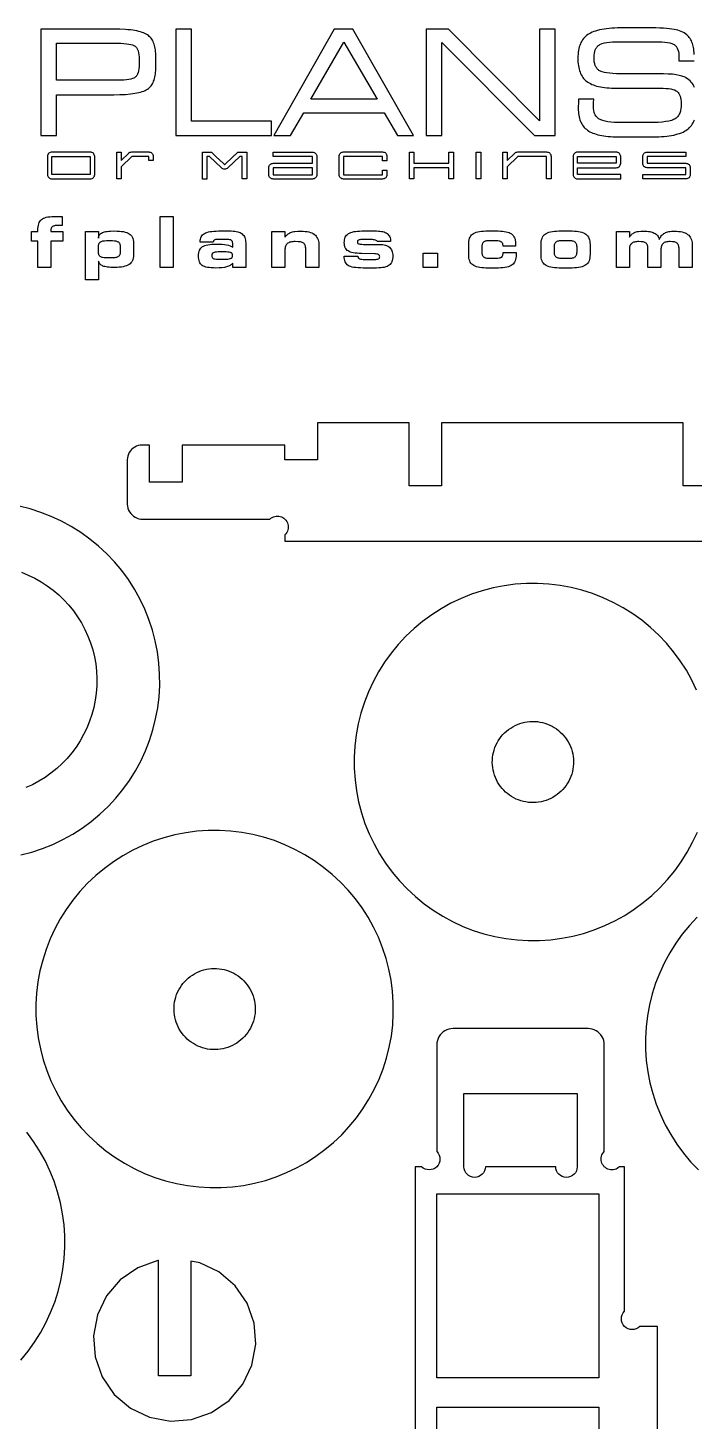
# Model space of a CAD drawing. Extents: x 13 to 752, y 12 to 749.
# Drawn here: x 382 to 505, y 485.7 to 743 of the extents above; entities that cross this region are included whole.
import ezdxf

# ---------------------------------------------------------------- set-up
doc = ezdxf.new("R2010")
doc.units = 0
doc.header["$MEASUREMENT"] = 0
doc.layers.add('EXT', color=1, linetype='CONTINUOUS')
doc.layers.add('IMPORT_-_LOGO_PADRAO', color=62, linetype='CONTINUOUS')

msp = doc.modelspace()

# ---------------------------------------------------------------- linework, layer by layer
at = {"layer": 'EXT'}
for points in [[(508.95, 658.43), (502.95, 658.43), (502.95, 670.04), (458.32, 670.04), (458.32, 658.43), (452.35, 658.43), (452.35, 670.04), (435.45, 670.04), (435.45, 663.21), (429.45, 663.21), (429.45, 665.94), (410.45, 665.94), (410.45, 659.11), (404.45, 659.11), (404.45, 665.94), (403.09, 665.94), (402.73, 665.92), (402.38, 665.85), (402.04, 665.73), (401.72, 665.58), (401.42, 665.38), (401.15, 665.14), (400.92, 664.87), (400.72, 664.57), (400.56, 664.25), (400.45, 663.92), (400.38, 663.57), (400.35, 663.21), (400.35, 655.01), (400.38, 654.64), (400.46, 654.29), (400.59, 653.94), (400.76, 653.62), (400.97, 653.32), (401.22, 653.05), (401.5, 652.81), (401.81, 652.62), (402.14, 652.46), (402.49, 652.35), (402.85, 652.29), (403.21, 652.27), (426.68, 652.27), (426.87, 652.44), (427.09, 652.59), (427.32, 652.7), (427.56, 652.78), (427.81, 652.83), (428.07, 652.85), (428.32, 652.83), (428.57, 652.78), (428.82, 652.7), (429.05, 652.59), (429.26, 652.44), (429.45, 652.27), (429.63, 652.07), (429.78, 651.85), (429.9, 651.61), (429.98, 651.36), (430.04, 651.09), (430.05, 650.83), (430.04, 650.56), (429.98, 650.29), (429.9, 650.04), (429.78, 649.8), (429.63, 649.58), (429.45, 649.38), (429.45, 648.18), (531.97, 648.18)], [(380.7, 590.24), (382.71, 590.77), (384.67, 591.42), (386.6, 592.19), (388.47, 593.09), (390.28, 594.09), (392.03, 595.21), (393.7, 596.44), (395.29, 597.77), (396.79, 599.2), (398.2, 600.71), (399.52, 602.32), (400.73, 604), (401.83, 605.76), (402.82, 607.58), (403.69, 609.46), (404.45, 611.39), (405.08, 613.37), (405.58, 615.38), (405.96, 617.41), (406.21, 619.47), (406.33, 621.54), (406.32, 623.62), (406.18, 625.68), (405.91, 627.74), (405.51, 629.77), (404.98, 631.78), (404.33, 633.75), (403.56, 635.67), (402.67, 637.54), (401.66, 639.35), (400.54, 641.1), (399.31, 642.77), (397.99, 644.36), (396.56, 645.86), (395.04, 647.28), (393.44, 648.59), (391.75, 649.8), (390, 650.9), (388.18, 651.89), (386.3, 652.76), (384.36, 653.52), (382.39, 654.15), (380.38, 654.65)], [(380.82, 642.46), (382.07, 641.95), (383.28, 641.37), (384.45, 640.71), (385.57, 639.97), (386.65, 639.17), (387.68, 638.3), (388.65, 637.37), (389.56, 636.38), (390.4, 635.33), (391.18, 634.24), (391.89, 633.09), (392.52, 631.91), (393.08, 630.68), (393.56, 629.43), (393.96, 628.15), (394.28, 626.84), (394.52, 625.52), (394.67, 624.18), (394.74, 622.84), (394.72, 621.49), (394.62, 620.15), (394.44, 618.82), (394.17, 617.5), (393.82, 616.21), (393.39, 614.93), (392.88, 613.69), (392.29, 612.48), (391.63, 611.31), (390.9, 610.18), (390.1, 609.1), (389.23, 608.08), (388.3, 607.11), (387.31, 606.2), (386.26, 605.35), (385.16, 604.58), (384.02, 603.87), (382.83, 603.23), (381.61, 602.68)], [(505.44, 620.67), (504.54, 622.54), (503.54, 624.35), (502.42, 626.1), (501.19, 627.77), (499.86, 629.36), (498.43, 630.86), (496.92, 632.28), (495.31, 633.59), (493.63, 634.8), (491.87, 635.9), (490.05, 636.89), (488.17, 637.76), (486.24, 638.52), (484.26, 639.15), (482.25, 639.65), (480.22, 640.03), (478.16, 640.28), (476.09, 640.4), (474.01, 640.39), (471.95, 640.25), (469.89, 639.98), (467.86, 639.58), (465.85, 639.06), (463.88, 638.41), (461.96, 637.63), (460.09, 636.74), (458.28, 635.73), (456.53, 634.61), (454.86, 633.39), (453.27, 632.06), (451.77, 630.63), (450.35, 629.11), (449.04, 627.51), (447.83, 625.83), (446.73, 624.07), (445.74, 622.25), (444.87, 620.37), (444.11, 618.44), (443.48, 616.46), (442.98, 614.45), (442.6, 612.41), (442.35, 610.35), (442.23, 608.29), (442.24, 606.21), (442.38, 604.14), (442.65, 602.09), (443.05, 600.05), (443.57, 598.05), (444.22, 596.08), (445, 594.16), (445.89, 592.29), (446.9, 590.47), (448.02, 588.73), (449.24, 587.06), (450.57, 585.47), (452, 583.96), (453.52, 582.55), (455.12, 581.24), (456.8, 580.03), (458.56, 578.93), (460.38, 577.94), (462.26, 577.06), (464.19, 576.31), (466.17, 575.68), (468.18, 575.17), (470.22, 574.79), (472.28, 574.55), (474.34, 574.43), (476.42, 574.44), (478.49, 574.58), (480.54, 574.85), (482.58, 575.24), (484.58, 575.77), (486.55, 576.42), (488.47, 577.19), (490.34, 578.09), (492.16, 579.09), (493.9, 580.21), (495.57, 581.44), (497.16, 582.77), (498.67, 584.2), (500.08, 585.71), (501.39, 587.32), (502.6, 589), (503.7, 590.76), (504.69, 592.58), (505.57, 594.46)], [(505.52, 578.76), (504.1, 577.24), (502.79, 575.63), (501.58, 573.95), (500.48, 572.19), (499.49, 570.37), (498.62, 568.49), (497.86, 566.56), (497.23, 564.59), (496.73, 562.58), (496.35, 560.54), (496.1, 558.48), (495.98, 556.41), (495.99, 554.34), (496.13, 552.27), (496.4, 550.21), (496.8, 548.18), (497.32, 546.17), (497.97, 544.21), (498.75, 542.28), (499.64, 540.41), (500.65, 538.6), (501.77, 536.85), (502.99, 535.18), (504.32, 533.59), (505.75, 532.09)], [(380.7, 496.96), (382.02, 498.57), (383.23, 500.25), (384.33, 502.01), (385.32, 503.83), (386.19, 505.71), (386.95, 507.64), (387.58, 509.62), (388.08, 511.63), (388.46, 513.66), (388.71, 515.72), (388.83, 517.79), (388.82, 519.87), (388.68, 521.93), (388.41, 523.99), (388.01, 526.02), (387.48, 528.03), (386.83, 530), (386.06, 531.92), (385.17, 533.79), (384.16, 535.6), (383.04, 537.35), (381.81, 539.02)]]:
    msp.add_lwpolyline(points, dxfattribs=at)
for points in [[(474.38, 599.96), (473.92, 600.03), (473.45, 600.12), (473, 600.25), (472.56, 600.4), (472.12, 600.58), (471.7, 600.79), (471.29, 601.02), (470.89, 601.28), (470.52, 601.57), (470.16, 601.87), (469.82, 602.2), (469.51, 602.55), (469.21, 602.92), (468.94, 603.31), (468.7, 603.71), (468.48, 604.12), (468.28, 604.55), (468.12, 604.99), (467.98, 605.45), (467.87, 605.9), (467.79, 606.37), (467.74, 606.84), (467.72, 607.31), (467.73, 607.78), (467.76, 608.25), (467.83, 608.71), (467.93, 609.18), (468.05, 609.63), (468.2, 610.07), (468.39, 610.51), (468.59, 610.93), (468.83, 611.34), (469.09, 611.74), (469.37, 612.11), (469.68, 612.47), (470, 612.81), (470.35, 613.12), (470.72, 613.42), (471.11, 613.69), (471.51, 613.93), (471.93, 614.15), (472.36, 614.35), (472.8, 614.51), (473.25, 614.65), (473.71, 614.76), (474.17, 614.84), (474.64, 614.89), (475.11, 614.91), (475.58, 614.9), (476.05, 614.87), (476.52, 614.8), (476.98, 614.7), (477.43, 614.58), (477.88, 614.43), (478.31, 614.24), (478.74, 614.04), (479.14, 613.8), (479.54, 613.54), (479.91, 613.26), (480.27, 612.95), (480.61, 612.63), (480.93, 612.28), (481.22, 611.91), (481.49, 611.52), (481.74, 611.12), (481.96, 610.7), (482.15, 610.27), (482.32, 609.83), (482.45, 609.38), (482.56, 608.92), (482.64, 608.46), (482.69, 607.99), (482.72, 607.52), (482.71, 607.05), (482.67, 606.58), (482.6, 606.11), (482.51, 605.65), (482.38, 605.2), (482.23, 604.75), (482.05, 604.32), (481.84, 603.89), (481.61, 603.49), (481.35, 603.09), (481.06, 602.72), (480.76, 602.36), (480.43, 602.02), (480.08, 601.7), (479.71, 601.41), (479.32, 601.14), (478.92, 600.89), (478.51, 600.67), (478.08, 600.48), (477.64, 600.31), (477.18, 600.18), (476.73, 600.07), (476.26, 599.99), (475.79, 599.94), (475.32, 599.91), (474.85, 599.92)], [(415.59, 528.8), (417.67, 528.81), (419.74, 528.95), (421.79, 529.22), (423.83, 529.62), (425.83, 530.15), (427.8, 530.8), (429.72, 531.57), (431.59, 532.46), (433.41, 533.47), (435.15, 534.59), (436.82, 535.82), (438.41, 537.14), (439.92, 538.57), (441.33, 540.09), (442.64, 541.69), (443.85, 543.38), (444.95, 545.13), (445.94, 546.95), (446.82, 548.83), (447.57, 550.77), (448.2, 552.74), (448.71, 554.75), (449.09, 556.79), (449.33, 558.85), (449.45, 560.92), (449.44, 562.99), (449.3, 565.06), (449.03, 567.11), (448.64, 569.15), (448.11, 571.15), (447.46, 573.12), (446.69, 575.05), (445.79, 576.92), (444.79, 578.73), (443.67, 580.47), (442.44, 582.14), (441.11, 583.74), (439.68, 585.24), (438.17, 586.65), (436.56, 587.96), (434.88, 589.17), (433.12, 590.28), (431.3, 591.27), (429.42, 592.14), (427.49, 592.89), (425.51, 593.52), (423.5, 594.03), (421.47, 594.41), (419.41, 594.66), (417.34, 594.78), (415.26, 594.77), (413.2, 594.63), (411.14, 594.36), (409.11, 593.96), (407.1, 593.43), (405.13, 592.78), (403.21, 592.01), (401.34, 591.12), (399.53, 590.11), (397.78, 588.99), (396.11, 587.76), (394.52, 586.43), (393.02, 585.01), (391.6, 583.49), (390.29, 581.88), (389.08, 580.2), (387.98, 578.44), (386.99, 576.62), (386.12, 574.74), (385.36, 572.81), (384.73, 570.84), (384.23, 568.83), (383.85, 566.79), (383.6, 564.73), (383.48, 562.66), (383.49, 560.59), (383.63, 558.52), (383.9, 556.46), (384.3, 554.43), (384.82, 552.42), (385.47, 550.46), (386.25, 548.53), (387.14, 546.66), (388.15, 544.85), (389.27, 543.1), (390.49, 541.43), (391.82, 539.84), (393.25, 538.34), (394.77, 536.93), (396.37, 535.61), (398.05, 534.4), (399.81, 533.3), (401.63, 532.31), (403.51, 531.44), (405.44, 530.68), (407.42, 530.05), (409.43, 529.55), (411.47, 529.17), (413.53, 528.92)], [(415.63, 554.34), (415.17, 554.4), (414.7, 554.5), (414.25, 554.62), (413.81, 554.78), (413.37, 554.96), (412.95, 555.17), (412.54, 555.4), (412.14, 555.66), (411.77, 555.94), (411.41, 556.25), (411.07, 556.58), (410.76, 556.93), (410.46, 557.29), (410.19, 557.68), (409.95, 558.08), (409.73, 558.5), (409.53, 558.93), (409.37, 559.37), (409.23, 559.82), (409.12, 560.28), (409.04, 560.74), (408.99, 561.21), (408.97, 561.68), (408.98, 562.15), (409.01, 562.62), (409.08, 563.09), (409.18, 563.55), (409.3, 564), (409.45, 564.45), (409.64, 564.89), (409.84, 565.31), (410.08, 565.72), (410.34, 566.11), (410.62, 566.49), (410.93, 566.84), (411.25, 567.18), (411.6, 567.5), (411.97, 567.79), (412.36, 568.06), (412.76, 568.31), (413.18, 568.53), (413.61, 568.72), (414.05, 568.89), (414.5, 569.03), (414.96, 569.14), (415.42, 569.22), (415.89, 569.27), (416.36, 569.29), (416.83, 569.28), (417.3, 569.24), (417.77, 569.18), (418.23, 569.08), (418.68, 568.95), (419.13, 568.8), (419.56, 568.62), (419.99, 568.41), (420.39, 568.18), (420.79, 567.92), (421.16, 567.64), (421.52, 567.33), (421.86, 567), (422.18, 566.65), (422.47, 566.28), (422.74, 565.9), (422.99, 565.5), (423.21, 565.08), (423.4, 564.65), (423.57, 564.21), (423.7, 563.76), (423.81, 563.3), (423.89, 562.83), (423.94, 562.37), (423.97, 561.9), (423.96, 561.42), (423.92, 560.95), (423.85, 560.49), (423.76, 560.03), (423.63, 559.57), (423.48, 559.13), (423.3, 558.69), (423.09, 558.27), (422.86, 557.86), (422.6, 557.47), (422.31, 557.09), (422.01, 556.73), (421.68, 556.4), (421.33, 556.08), (420.96, 555.78), (420.57, 555.51), (420.17, 555.27), (419.76, 555.05), (419.33, 554.86), (418.89, 554.69), (418.43, 554.55), (417.98, 554.44), (417.51, 554.36), (417.04, 554.31), (416.57, 554.29), (416.1, 554.3)], [(457.48, 493.67), (457.48, 527.67), (487.39, 527.67), (487.39, 493.67)], [(419.13, 489.51), (421.67, 492.48), (423.36, 496.02), (424.07, 499.87), (423.77, 503.77), (422.46, 507.46), (420.24, 510.69), (417.27, 513.23), (413.73, 514.92), (412.08, 515.23), (412.08, 494.03), (406.08, 494.03), (406.08, 515.33), (405.98, 515.33), (402.29, 514.02), (399.06, 511.8), (396.52, 508.83), (394.83, 505.29), (394.12, 501.44), (394.42, 497.54), (395.73, 493.85), (397.95, 490.62), (400.92, 488.08), (404.46, 486.39), (408.31, 485.67), (412.21, 485.98), (415.9, 487.29)], [(487.39, 488.27), (487.39, 453.67), (457.48, 453.67), (457.48, 488.27)]]:
    msp.add_lwpolyline(points, close=True, dxfattribs=at)
msp.add_lwpolyline([(498.19, 478.19), (498.19, 503.16), (494.94, 503.16, -1), (492.14, 505.96), (492.14, 532.67), (491.2, 532.67, -1), (488.39, 535.48), (488.39, 555.17), (488.37, 555.57), (488.29, 555.95), (488.17, 556.32), (487.99, 556.67), (487.77, 557), (487.52, 557.3), (487.22, 557.56), (486.89, 557.77), (486.54, 557.95), (486.17, 558.07), (485.79, 558.15), (485.39, 558.17), (460.48, 558.17), (460.09, 558.15), (459.7, 558.07), (459.33, 557.95), (458.98, 557.77), (458.65, 557.56), (458.36, 557.3), (458.1, 557), (457.88, 556.67), (457.71, 556.32), (457.58, 555.95), (457.5, 555.57), (457.48, 555.17), (457.48, 535.48, -1), (454.67, 532.67), (453.48, 532.67), (453.48, 448.67)], format="xyb", dxfattribs=at)
msp.add_lwpolyline([(483.39, 546.17), (483.39, 532.67, -1), (479.43, 532.67), (466.44, 532.67, -1), (462.48, 532.67), (462.48, 546.17)], format="xyb", close=True, dxfattribs=at)
at = {"layer": 'IMPORT_-_LOGO_PADRAO'}
for points in [[(387.3, 723.13), (387.3, 730.67), (397.88, 730.67), (398.99, 730.69), (400, 730.73), (400.92, 730.81), (401.34, 730.86), (401.74, 730.92), (402.12, 730.99), (402.46, 731.07), (402.79, 731.15), (403.09, 731.24), (403.37, 731.34), (403.62, 731.45), (403.85, 731.57), (404.05, 731.69), (404.24, 731.83), (404.42, 731.97), (404.58, 732.13), (404.73, 732.31), (404.87, 732.5), (405, 732.7), (405.11, 732.91), (405.21, 733.14), (405.3, 733.38), (405.38, 733.64), (405.45, 733.91), (405.5, 734.19), (405.55, 734.48), (405.58, 734.79), (405.59, 735.11), (405.6, 735.45), (405.6, 737.97), (405.59, 738.3), (405.58, 738.62), (405.55, 738.93), (405.5, 739.22), (405.45, 739.5), (405.38, 739.77), (405.3, 740.02), (405.21, 740.27), (405.11, 740.49), (404.99, 740.71), (404.87, 740.91), (404.73, 741.1), (404.58, 741.28), (404.41, 741.44), (404.24, 741.59), (404.05, 741.72), (403.84, 741.85), (403.61, 741.97), (403.36, 742.08), (403.08, 742.18), (402.78, 742.27), (402.46, 742.36), (402.11, 742.44), (401.74, 742.51), (401.34, 742.57), (400.92, 742.62), (400.47, 742.66), (400, 742.7), (398.99, 742.75), (397.88, 742.77), (384.4, 742.77), (384.4, 723.13)], [(409.29, 723.13), (426.97, 723.13), (426.97, 725.75), (412.2, 725.75), (412.2, 742.77), (409.29, 742.77)], [(427.38, 723.13), (430.5, 723.13), (432.93, 727.34), (447.76, 727.34), (450.25, 723.13), (453.18, 723.13), (442, 742.77), (438.53, 742.77)], [(458.43, 723.13), (458.43, 740.33), (475.48, 723.13), (479.3, 723.13), (479.3, 742.77), (476.42, 742.77), (476.42, 725.85), (459.61, 742.77), (455.51, 742.77), (455.51, 723.13)], [(387.3, 733.32), (387.3, 740.16), (398.56, 740.16), (399.15, 740.16), (399.69, 740.13), (400.18, 740.09), (400.6, 740.03), (400.98, 739.95), (401.3, 739.86), (401.57, 739.74), (401.68, 739.68), (401.78, 739.61), (401.87, 739.54), (401.96, 739.45), (402.04, 739.36), (402.11, 739.26), (402.24, 739.02), (402.34, 738.74), (402.43, 738.42), (402.48, 738.06), (402.52, 737.66), (402.53, 737.22), (402.53, 736.31), (402.52, 735.86), (402.48, 735.45), (402.43, 735.09), (402.34, 734.76), (402.24, 734.48), (402.11, 734.24), (402.04, 734.13), (401.96, 734.04), (401.87, 733.95), (401.78, 733.88), (401.68, 733.81), (401.57, 733.75), (401.3, 733.63), (400.98, 733.54), (400.6, 733.46), (400.17, 733.4), (399.69, 733.36), (399.15, 733.33), (398.56, 733.32)], [(434.2, 729.87), (440.29, 740.36), (446.49, 729.87)], [(394.34, 719.28), (394.31, 719.44), (394.26, 719.59), (394.19, 719.72), (394.09, 719.84), (393.97, 719.93), (393.83, 720.01), (393.68, 720.05), (393.52, 720.07), (386.43, 720.07), (386.27, 720.05), (386.12, 720.01), (385.98, 719.93), (385.86, 719.84), (385.76, 719.72), (385.68, 719.59), (385.63, 719.44), (385.61, 719.28), (385.61, 719.28), (385.61, 715.92), (385.63, 715.76), (385.67, 715.6), (385.75, 715.47), (385.85, 715.35), (385.97, 715.25), (386.11, 715.17), (386.26, 715.12), (386.43, 715.11), (393.52, 715.11), (393.68, 715.12), (393.84, 715.17), (393.98, 715.25), (394.1, 715.35), (394.2, 715.47), (394.27, 715.6), (394.32, 715.76), (394.34, 715.92), (394.34, 719.25)], [(386.43, 715.92), (386.43, 716.74), (386.43, 718.44), (386.43, 719.25), (387.24, 719.25), (392.7, 719.25), (393.52, 719.25), (393.52, 718.44), (393.52, 716.74), (393.52, 715.92), (392.7, 715.92), (387.24, 715.92)], [(401.57, 719.28), (401.17, 719.28), (399.22, 717.34), (399.22, 716.78), (399.22, 716.45), (399.22, 715.11), (398.41, 715.11), (398.41, 720.07), (398.69, 720.07), (398.96, 720.07), (399.22, 720.07), (399.22, 718.49), (400.61, 719.88), (400.72, 719.97), (400.84, 720.04), (401, 720.08), (401.2, 720.1), (401.57, 720.1), (402.05, 720.1), (404.31, 720.1), (404.47, 720.08), (404.63, 720.03), (404.77, 719.96), (404.89, 719.86), (404.99, 719.74), (405.06, 719.6), (405.11, 719.44), (405.13, 719.28), (405.13, 718.49), (404.31, 718.49), (404.31, 718.77), (404.31, 719.28), (403.49, 719.28), (402.05, 719.28), (401.67, 719.28)], [(415.87, 720.04), (416.67, 719.28), (416.68, 719.28), (416.68, 719.27), (418.08, 717.94), (418.21, 717.83), (418.26, 717.8), (418.31, 717.79), (418.36, 717.8), (418.41, 717.82), (418.54, 717.93), (420.76, 720.04), (420.76, 720.07), (421.58, 720.07), (422.39, 720.07), (422.39, 715.11), (421.58, 715.11), (421.58, 719.25), (421.58, 719.28), (421.14, 719.28), (418.89, 717.15), (418.76, 717.05), (418.62, 716.97), (418.47, 716.93), (418.31, 716.91), (418.16, 716.93), (418.01, 716.97), (417.86, 717.05), (417.74, 717.15), (415.51, 719.25), (415.05, 719.25), (415.05, 715.11), (415.05, 715.08), (414.23, 715.08), (414.23, 720.04), (415.05, 720.04)], [(427.3, 720.07), (434.51, 720.07), (434.68, 720.05), (434.83, 720), (434.97, 719.93), (435.09, 719.83), (435.19, 719.71), (435.26, 719.57), (435.31, 719.42), (435.33, 719.25), (435.33, 719.23), (435.33, 715.92), (435.33, 715.89), (435.31, 715.73), (435.26, 715.58), (435.19, 715.44), (435.09, 715.32), (434.97, 715.22), (434.83, 715.14), (434.68, 715.1), (434.51, 715.08), (427.3, 715.08), (427.14, 715.1), (426.98, 715.14), (426.84, 715.22), (426.72, 715.32), (426.62, 715.44), (426.55, 715.58), (426.5, 715.73), (426.48, 715.89), (426.48, 717.18), (426.5, 717.34), (426.55, 717.5), (426.62, 717.64), (426.72, 717.76), (426.84, 717.86), (426.98, 717.93), (427.14, 717.98), (427.3, 718), (427.3, 718), (434.51, 718), (434.51, 718.44), (434.51, 719.25), (433.7, 719.25), (427.3, 719.25)], [(448.28, 715.93), (448.28, 715.89), (448.27, 715.73), (448.22, 715.58), (448.14, 715.44), (448.05, 715.32), (447.92, 715.22), (447.79, 715.14), (447.63, 715.1), (447.47, 715.08), (440.26, 715.08), (440.09, 715.1), (439.94, 715.14), (439.8, 715.22), (439.68, 715.32), (439.58, 715.44), (439.5, 715.58), (439.46, 715.73), (439.44, 715.89), (439.44, 715.92), (439.44, 719.28), (439.46, 719.44), (439.5, 719.6), (439.58, 719.74), (439.68, 719.86), (439.8, 719.96), (439.94, 720.03), (440.09, 720.08), (440.26, 720.1), (447.47, 720.1), (447.63, 720.08), (447.79, 720.03), (447.92, 719.96), (448.05, 719.86), (448.14, 719.74), (448.22, 719.6), (448.27, 719.44), (448.28, 719.28), (448.28, 719.24), (448.28, 718.46), (447.47, 718.46), (447.47, 718.46), (447.47, 719.25), (447.47, 719.25), (447.47, 719.28), (446.65, 719.28), (441.07, 719.28), (440.26, 719.28), (440.26, 718.46), (440.26, 716.71), (440.26, 715.92), (440.26, 715.89), (441.07, 715.89), (446.65, 715.89), (447.47, 715.89), (447.47, 715.92), (447.47, 715.92), (447.47, 716.71), (447.47, 716.71), (448.28, 716.71)], [(459.72, 717.18), (453.26, 717.18), (453.26, 715.11), (452.45, 715.11), (452.45, 720.07), (453.26, 720.07), (453.26, 718), (459.72, 718), (459.72, 720.07), (460.53, 720.07), (460.53, 715.11), (459.72, 715.11)], [(464.76, 720.07), (465.58, 720.07), (465.58, 715.11), (464.76, 715.11)], [(472.97, 719.28), (472.94, 719.28), (472.43, 719.28), (470.49, 717.34), (470.49, 716.7), (470.49, 716.45), (470.49, 715.11), (469.67, 715.11), (469.67, 720.07), (469.96, 720.07), (470.26, 720.07), (470.49, 720.07), (470.49, 718.49), (471.88, 719.88), (471.98, 719.97), (472.11, 720.04), (472.26, 720.08), (472.46, 720.1), (472.97, 720.1), (473.32, 720.1), (477.74, 720.1), (477.91, 720.08), (478.06, 720.03), (478.2, 719.96), (478.32, 719.86), (478.42, 719.74), (478.5, 719.6), (478.54, 719.44), (478.56, 719.28), (478.56, 715.13), (477.74, 715.13), (477.74, 718.46), (477.74, 719.28), (476.93, 719.28), (473.32, 719.28)], [(482.63, 715.92), (482.64, 715.76), (482.69, 715.6), (482.77, 715.47), (482.87, 715.35), (482.99, 715.25), (483.12, 715.17), (483.28, 715.12), (483.44, 715.11), (491.42, 715.11), (491.42, 715.92), (484.26, 715.92), (483.44, 715.92), (483.44, 716.74), (483.44, 717.18), (490.58, 717.18), (490.6, 717.18), (490.6, 717.18), (490.76, 717.2), (490.92, 717.24), (491.06, 717.32), (491.18, 717.42), (491.28, 717.54), (491.35, 717.68), (491.4, 717.83), (491.42, 718), (491.42, 719.24), (491.42, 719.25), (491.4, 719.42), (491.35, 719.57), (491.28, 719.71), (491.18, 719.83), (491.06, 719.93), (490.92, 720), (490.76, 720.05), (490.6, 720.07), (483.44, 720.07), (483.28, 720.05), (483.12, 720), (482.99, 719.93), (482.87, 719.83), (482.77, 719.71), (482.69, 719.57), (482.64, 719.42), (482.63, 719.25), (482.63, 719.24), (482.63, 719.24)], [(490.6, 719.25), (490.6, 719.24), (490.6, 718.81), (490.6, 718.44), (490.6, 718), (489.78, 718), (483.44, 718), (483.44, 718.44), (483.44, 719.24), (483.44, 719.25), (484.26, 719.25), (489.78, 719.25)], [(495.48, 719.25), (495.5, 719.42), (495.55, 719.57), (495.62, 719.71), (495.72, 719.83), (495.84, 719.93), (495.98, 720), (496.13, 720.05), (496.3, 720.07), (503.46, 720.07), (503.46, 719.25), (497.11, 719.25), (496.3, 719.25), (496.3, 718.81), (496.3, 718.44), (496.3, 718.01), (496.3, 718), (497.11, 718), (503.43, 718), (503.46, 718), (503.62, 717.98), (503.77, 717.93), (503.91, 717.86), (504.03, 717.76), (504.13, 717.64), (504.21, 717.5), (504.26, 717.34), (504.27, 717.18), (504.27, 717.16), (504.27, 715.92), (504.25, 715.76), (504.21, 715.6), (504.13, 715.47), (504.03, 715.34), (503.91, 715.24), (503.77, 715.17), (503.62, 715.12), (503.46, 715.11), (495.48, 715.11), (495.48, 715.92), (502.64, 715.92), (503.46, 715.92), (503.46, 716.36), (503.46, 716.74), (503.46, 717.16), (503.46, 717.18), (502.64, 717.18), (496.32, 717.18), (496.3, 717.18), (496.3, 717.18), (496.13, 717.2), (495.98, 717.24), (495.84, 717.32), (495.72, 717.42), (495.62, 717.54), (495.54, 717.68), (495.5, 717.83), (495.48, 718), (495.48, 718.01), (495.48, 718.01)], [(427.3, 717.18), (427.3, 717.18), (427.3, 716.71), (427.3, 716.36), (427.3, 715.89), (428.12, 715.89), (433.7, 715.89), (434.51, 715.89), (434.51, 716.71), (434.51, 717.18), (428.12, 717.18)], [(386.24, 698.74), (383.83, 698.74), (383.83, 703.59), (382.67, 703.59), (382.67, 705.41), (383.83, 705.41), (383.83, 705.62), (383.84, 705.96), (383.87, 706.27), (383.93, 706.56), (384, 706.82), (384.09, 707.05), (384.2, 707.26), (384.34, 707.44), (384.49, 707.6), (384.67, 707.73), (384.88, 707.84), (385.12, 707.94), (385.39, 708.02), (385.7, 708.09), (386.03, 708.13), (386.39, 708.16), (386.79, 708.17), (388.32, 708.17), (388.32, 706.51), (388.25, 706.51), (387.68, 706.53), (387.32, 706.52), (387.01, 706.48), (386.76, 706.41), (386.65, 706.37), (386.56, 706.32), (386.49, 706.27), (386.42, 706.2), (386.36, 706.13), (386.31, 706.04), (386.28, 705.95), (386.25, 705.85), (386.24, 705.74), (386.23, 705.62), (386.24, 705.49), (386.24, 705.41), (388.45, 705.41), (388.45, 703.59), (386.24, 703.59)], [(408.83, 698.74), (406.43, 698.74), (406.43, 708.17), (408.83, 708.17)], [(395.02, 699.94), (395.02, 696.49), (392.62, 696.49), (392.62, 705.41), (395.02, 705.41), (395.02, 704.19), (395.04, 704.36), (395.09, 704.51), (395.16, 704.66), (395.24, 704.79), (395.34, 704.91), (395.46, 705.02), (395.6, 705.11), (395.76, 705.2), (395.94, 705.27), (396.15, 705.33), (396.38, 705.38), (396.65, 705.42), (396.94, 705.45), (397.26, 705.48), (397.98, 705.5), (398.45, 705.49), (398.88, 705.46), (399.27, 705.43), (399.63, 705.37), (399.96, 705.3), (400.24, 705.21), (400.49, 705.11), (400.71, 704.99), (400.89, 704.85), (401.05, 704.69), (401.19, 704.51), (401.3, 704.31), (401.38, 704.08), (401.45, 703.83), (401.48, 703.56), (401.5, 703.27), (401.5, 701.07), (401.48, 700.77), (401.44, 700.5), (401.38, 700.25), (401.29, 700.02), (401.17, 699.81), (401.03, 699.62), (400.87, 699.45), (400.67, 699.3), (400.45, 699.18), (400.2, 699.06), (399.91, 698.97), (399.6, 698.89), (399.25, 698.83), (398.87, 698.79), (398.46, 698.77), (398.02, 698.76), (397.31, 698.77), (397, 698.79), (396.71, 698.82), (396.45, 698.86), (396.22, 698.91), (396.02, 698.96), (395.85, 699.02), (395.69, 699.09), (395.55, 699.18), (395.43, 699.28), (395.32, 699.39), (395.22, 699.51), (395.14, 699.64), (395.07, 699.79)], [(422.2, 698.74), (419.81, 698.74), (419.81, 699.55), (419.71, 699.44), (419.6, 699.33), (419.48, 699.23), (419.34, 699.15), (419.2, 699.07), (419.04, 698.99), (418.87, 698.93), (418.68, 698.87), (418.27, 698.77), (417.81, 698.71), (417.28, 698.67), (416.69, 698.65), (416.25, 698.66), (415.85, 698.68), (415.48, 698.72), (415.15, 698.77), (414.85, 698.84), (414.59, 698.93), (414.37, 699.02), (414.18, 699.14), (414.02, 699.27), (413.88, 699.43), (413.76, 699.61), (413.67, 699.82), (413.59, 700.05), (413.54, 700.3), (413.51, 700.58), (413.5, 700.88), (413.51, 701.18), (413.54, 701.46), (413.59, 701.71), (413.67, 701.93), (413.77, 702.13), (413.89, 702.31), (414.04, 702.47), (414.2, 702.6), (414.4, 702.71), (414.63, 702.81), (414.91, 702.89), (415.22, 702.95), (415.57, 703.01), (415.96, 703.04), (416.39, 703.07), (416.86, 703.07), (417.39, 703.06), (417.88, 703.04), (418.3, 702.99), (418.68, 702.93), (419.02, 702.85), (419.32, 702.76), (419.58, 702.64), (419.81, 702.5), (419.81, 703.22), (419.79, 703.38), (419.75, 703.53), (419.67, 703.65), (419.57, 703.76), (419.43, 703.84), (419.27, 703.89), (419.09, 703.93), (418.88, 703.94), (416.91, 703.94), (416.74, 703.93), (416.6, 703.91), (416.48, 703.87), (416.39, 703.82), (416.31, 703.75), (416.26, 703.66), (416.23, 703.56), (416.22, 703.44), (413.81, 703.44), (413.81, 703.52), (413.82, 703.77), (413.86, 704.01), (413.92, 704.22), (414, 704.42), (414.11, 704.6), (414.25, 704.76), (414.41, 704.91), (414.59, 705.03), (414.8, 705.14), (415.04, 705.23), (415.32, 705.31), (415.63, 705.38), (415.97, 705.43), (416.34, 705.47), (416.75, 705.49), (417.19, 705.5), (419.53, 705.5), (419.86, 705.49), (420.17, 705.46), (420.46, 705.42), (420.72, 705.36), (420.96, 705.29), (421.18, 705.19), (421.38, 705.08), (421.55, 704.96), (421.7, 704.81), (421.84, 704.65), (421.95, 704.47), (422.04, 704.27), (422.11, 704.05), (422.16, 703.82), (422.19, 703.57), (422.2, 703.3)], [(429.43, 698.74), (427.04, 698.74), (427.04, 705.37), (429.43, 705.37), (429.43, 704.34), (429.54, 704.49), (429.66, 704.63), (429.78, 704.75), (429.9, 704.87), (430.04, 704.97), (430.18, 705.06), (430.33, 705.14), (430.49, 705.21), (430.66, 705.27), (430.85, 705.33), (431.06, 705.37), (431.29, 705.41), (431.82, 705.45), (432.43, 705.47), (432.82, 705.46), (433.19, 705.43), (433.53, 705.38), (433.85, 705.32), (434.14, 705.23), (434.41, 705.13), (434.65, 705.01), (434.87, 704.86), (435.06, 704.7), (435.22, 704.52), (435.36, 704.32), (435.48, 704.1), (435.57, 703.87), (435.63, 703.61), (435.67, 703.34), (435.68, 703.05), (435.68, 698.74), (433.28, 698.74), (433.28, 702.1), (433.28, 702.31), (433.26, 702.5), (433.23, 702.68), (433.18, 702.83), (433.13, 702.97), (433.06, 703.08), (432.98, 703.18), (432.89, 703.26), (432.78, 703.33), (432.64, 703.38), (432.49, 703.43), (432.31, 703.47), (432.1, 703.5), (431.88, 703.52), (431.36, 703.54), (431.11, 703.53), (430.88, 703.52), (430.67, 703.49), (430.47, 703.45), (430.29, 703.4), (430.14, 703.33), (430, 703.26), (429.88, 703.18), (429.77, 703.08), (429.68, 702.96), (429.61, 702.83), (429.55, 702.69), (429.5, 702.53), (429.46, 702.35), (429.44, 702.16), (429.43, 701.96)], [(440.38, 700.84), (442.92, 700.85), (442.92, 700.82), (442.92, 700.75), (442.94, 700.68), (442.96, 700.62), (442.99, 700.56), (443.04, 700.5), (443.09, 700.46), (443.23, 700.37), (443.4, 700.31), (443.63, 700.27), (443.9, 700.24), (444.22, 700.23), (445.97, 700.23), (446.22, 700.24), (446.42, 700.26), (446.59, 700.3), (446.72, 700.35), (446.81, 700.42), (446.88, 700.51), (446.92, 700.62), (446.93, 700.75), (446.92, 700.87), (446.87, 700.97), (446.8, 701.06), (446.7, 701.13), (446.57, 701.19), (446.4, 701.24), (446.19, 701.27), (445.95, 701.29), (443.57, 701.34), (443.14, 701.34), (442.75, 701.37), (442.38, 701.4), (442.06, 701.45), (441.76, 701.52), (441.5, 701.6), (441.28, 701.69), (441.09, 701.8), (440.93, 701.92), (440.79, 702.07), (440.67, 702.23), (440.57, 702.41), (440.5, 702.62), (440.44, 702.84), (440.41, 703.08), (440.4, 703.34), (440.41, 703.62), (440.45, 703.88), (440.51, 704.12), (440.59, 704.33), (440.69, 704.53), (440.82, 704.7), (440.97, 704.86), (441.15, 705), (441.35, 705.11), (441.58, 705.21), (441.85, 705.3), (442.15, 705.37), (442.47, 705.43), (442.83, 705.46), (443.23, 705.49), (443.65, 705.5), (446.37, 705.5), (446.69, 705.49), (446.98, 705.47), (447.26, 705.43), (447.51, 705.38), (447.74, 705.31), (447.95, 705.23), (448.14, 705.13), (448.3, 705.01), (448.45, 704.89), (448.58, 704.74), (448.69, 704.58), (448.78, 704.4), (448.85, 704.21), (448.9, 704), (448.93, 703.77), (448.94, 703.53), (446.54, 703.53), (446.49, 703.62), (446.4, 703.69), (446.29, 703.76), (446.16, 703.82), (446, 703.86), (445.81, 703.89), (445.59, 703.91), (445.35, 703.91), (443.68, 703.91), (443.45, 703.91), (443.27, 703.89), (443.12, 703.86), (443, 703.82), (442.92, 703.76), (442.86, 703.69), (442.82, 703.6), (442.81, 703.49), (442.82, 703.38), (442.86, 703.29), (442.92, 703.21), (443.01, 703.15), (443.15, 703.11), (443.34, 703.07), (443.61, 703.03), (443.93, 703.01), (446.87, 703.01), (447.18, 703), (447.47, 702.97), (447.74, 702.92), (447.98, 702.87), (448.21, 702.79), (448.41, 702.7), (448.59, 702.6), (448.75, 702.48), (448.89, 702.34), (449.01, 702.19), (449.11, 702.02), (449.19, 701.83), (449.26, 701.62), (449.31, 701.4), (449.33, 701.15), (449.34, 700.89), (449.33, 700.6), (449.3, 700.32), (449.25, 700.07), (449.18, 699.85), (449.09, 699.64), (448.97, 699.46), (448.84, 699.3), (448.68, 699.16), (448.5, 699.04), (448.29, 698.94), (448.04, 698.85), (447.77, 698.78), (447.46, 698.72), (447.12, 698.68), (446.75, 698.66), (446.35, 698.65), (443.91, 698.65), (443.41, 698.66), (442.96, 698.68), (442.55, 698.72), (442.18, 698.77), (441.85, 698.84), (441.57, 698.92), (441.32, 699.02), (441.12, 699.13), (440.95, 699.26), (440.8, 699.42), (440.68, 699.6), (440.57, 699.8), (440.49, 700.03), (440.43, 700.28), (440.39, 700.55)], [(466.55, 698.65), (466.14, 698.66), (465.76, 698.69), (465.41, 698.73), (465.09, 698.8), (464.8, 698.88), (464.54, 698.98), (464.31, 699.09), (464.11, 699.23), (463.93, 699.38), (463.78, 699.56), (463.65, 699.76), (463.55, 699.98), (463.47, 700.23), (463.41, 700.5), (463.37, 700.79), (463.36, 701.11), (463.36, 702.91), (463.37, 703.26), (463.41, 703.58), (463.46, 703.87), (463.54, 704.14), (463.64, 704.38), (463.76, 704.59), (463.9, 704.77), (464.07, 704.93), (464.26, 705.06), (464.49, 705.18), (464.75, 705.27), (465.04, 705.35), (465.37, 705.42), (465.73, 705.46), (466.12, 705.49), (466.55, 705.5), (468.82, 705.5), (469.22, 705.49), (469.59, 705.46), (469.94, 705.42), (470.26, 705.36), (470.55, 705.28), (470.81, 705.19), (471.04, 705.07), (471.25, 704.95), (471.43, 704.8), (471.59, 704.63), (471.72, 704.44), (471.83, 704.24), (471.91, 704.01), (471.97, 703.77), (472.01, 703.5), (472.02, 703.21), (472.01, 702.95), (471.98, 702.67), (469.71, 702.67), (469.71, 702.71), (469.71, 702.84), (469.69, 702.95), (469.67, 703.06), (469.64, 703.16), (469.59, 703.25), (469.54, 703.33), (469.48, 703.4), (469.41, 703.46), (469.32, 703.52), (469.23, 703.56), (469.12, 703.6), (469, 703.64), (468.72, 703.68), (468.39, 703.69), (467.22, 703.69), (466.84, 703.68), (466.67, 703.66), (466.52, 703.63), (466.39, 703.59), (466.27, 703.55), (466.17, 703.49), (466.08, 703.43), (466.01, 703.36), (465.95, 703.28), (465.89, 703.18), (465.85, 703.06), (465.82, 702.94), (465.79, 702.8), (465.78, 702.64), (465.77, 702.48), (465.77, 701.63), (465.78, 701.47), (465.79, 701.33), (465.82, 701.2), (465.86, 701.08), (465.9, 700.98), (465.96, 700.88), (466.03, 700.8), (466.11, 700.72), (466.2, 700.66), (466.3, 700.61), (466.42, 700.56), (466.55, 700.52), (466.69, 700.49), (466.85, 700.47), (467.22, 700.45), (468.27, 700.45), (468.68, 700.47), (469.01, 700.51), (469.15, 700.54), (469.27, 700.58), (469.37, 700.63), (469.45, 700.68), (469.51, 700.75), (469.57, 700.82), (469.62, 700.91), (469.66, 701.01), (469.69, 701.13), (469.71, 701.25), (469.73, 701.54), (472.11, 701.54), (472.12, 701.38), (472.12, 701.13), (472.11, 700.81), (472.08, 700.51), (472.02, 700.23), (471.94, 699.98), (471.83, 699.76), (471.71, 699.55), (471.55, 699.38), (471.38, 699.22), (471.18, 699.09), (470.94, 698.97), (470.68, 698.88), (470.38, 698.8), (470.05, 698.73), (469.68, 698.69), (469.29, 698.66), (468.86, 698.65)], [(480.04, 698.65), (479.61, 698.66), (479.21, 698.69), (478.84, 698.73), (478.5, 698.8), (478.2, 698.88), (477.92, 698.97), (477.68, 699.09), (477.48, 699.22), (477.3, 699.38), (477.14, 699.56), (477.01, 699.76), (476.9, 699.98), (476.82, 700.23), (476.76, 700.5), (476.72, 700.79), (476.71, 701.11), (476.71, 702.92), (476.72, 703.26), (476.76, 703.58), (476.81, 703.87), (476.9, 704.13), (477, 704.37), (477.13, 704.58), (477.28, 704.76), (477.46, 704.92), (477.66, 705.05), (477.9, 705.17), (478.17, 705.27), (478.47, 705.35), (478.81, 705.41), (479.19, 705.46), (479.59, 705.49), (480.03, 705.5), (482.44, 705.5), (482.87, 705.49), (483.26, 705.46), (483.62, 705.41), (483.96, 705.35), (484.26, 705.27), (484.53, 705.17), (484.77, 705.05), (484.98, 704.91), (485.16, 704.75), (485.32, 704.57), (485.45, 704.37), (485.56, 704.14), (485.65, 703.89), (485.71, 703.62), (485.74, 703.32), (485.76, 703), (485.76, 701.14), (485.74, 700.82), (485.71, 700.52), (485.65, 700.24), (485.57, 699.99), (485.46, 699.76), (485.33, 699.56), (485.18, 699.38), (485, 699.22), (484.8, 699.09), (484.56, 698.97), (484.29, 698.88), (483.99, 698.8), (483.65, 698.73), (483.28, 698.69), (482.88, 698.66), (482.44, 698.65)], [(493.02, 698.74), (490.62, 698.74), (490.62, 705.37), (493.02, 705.37), (493.02, 704.34), (493.11, 704.49), (493.22, 704.63), (493.33, 704.75), (493.44, 704.87), (493.56, 704.97), (493.69, 705.06), (493.83, 705.14), (493.97, 705.21), (494.12, 705.27), (494.29, 705.33), (494.48, 705.37), (494.68, 705.41), (495.13, 705.45), (495.63, 705.47), (495.95, 705.46), (496.24, 705.45), (496.52, 705.42), (496.77, 705.38), (497.01, 705.33), (497.23, 705.26), (497.44, 705.19), (497.62, 705.1), (497.79, 705), (497.94, 704.89), (498.08, 704.77), (498.2, 704.63), (498.31, 704.48), (498.41, 704.32), (498.49, 704.14), (498.55, 703.95), (498.64, 704.14), (498.74, 704.32), (498.85, 704.49), (498.97, 704.64), (499.1, 704.78), (499.24, 704.9), (499.38, 705.01), (499.54, 705.11), (499.71, 705.19), (499.89, 705.27), (500.09, 705.33), (500.3, 705.38), (500.53, 705.42), (500.77, 705.45), (501.03, 705.46), (501.3, 705.47), (501.7, 705.46), (502.08, 705.43), (502.43, 705.39), (502.75, 705.32), (503.05, 705.24), (503.32, 705.13), (503.56, 705.01), (503.78, 704.87), (503.97, 704.71), (504.13, 704.53), (504.27, 704.33), (504.39, 704.12), (504.48, 703.88), (504.54, 703.62), (504.58, 703.34), (504.59, 703.05), (504.59, 698.74), (502.19, 698.74), (502.19, 702.1), (502.19, 702.31), (502.17, 702.5), (502.14, 702.68), (502.1, 702.83), (502.05, 702.97), (501.99, 703.08), (501.92, 703.18), (501.84, 703.26), (501.74, 703.33), (501.63, 703.38), (501.49, 703.43), (501.33, 703.47), (501.16, 703.5), (500.97, 703.52), (500.52, 703.54), (500.3, 703.53), (500.1, 703.52), (499.92, 703.49), (499.75, 703.45), (499.6, 703.4), (499.46, 703.34), (499.34, 703.27), (499.24, 703.18), (499.15, 703.09), (499.07, 702.98), (499, 702.86), (498.95, 702.72), (498.9, 702.56), (498.87, 702.4), (498.85, 702.22), (498.85, 702.02), (498.85, 698.74), (496.45, 698.74), (496.45, 702.1), (496.44, 702.31), (496.43, 702.5), (496.4, 702.68), (496.36, 702.83), (496.31, 702.97), (496.25, 703.08), (496.18, 703.18), (496.09, 703.26), (495.99, 703.33), (495.87, 703.38), (495.74, 703.43), (495.58, 703.47), (495.4, 703.5), (495.2, 703.52), (494.74, 703.54), (494.52, 703.53), (494.32, 703.52), (494.13, 703.49), (493.96, 703.45), (493.8, 703.4), (493.66, 703.34), (493.53, 703.27), (493.42, 703.18), (493.33, 703.09), (493.25, 702.98), (493.18, 702.85), (493.12, 702.71), (493.07, 702.56), (493.04, 702.39), (493.02, 702.21), (493.02, 702.02)], [(396.5, 703.66), (396.11, 703.64), (395.79, 703.59), (395.65, 703.56), (395.53, 703.51), (395.42, 703.46), (395.32, 703.4), (395.24, 703.33), (395.17, 703.25), (395.11, 703.16), (395.06, 703.06), (395.03, 702.95), (395, 702.82), (394.98, 702.69), (394.98, 702.54), (394.98, 701.74), (394.98, 701.58), (395, 701.43), (395.02, 701.3), (395.06, 701.18), (395.11, 701.07), (395.16, 700.97), (395.23, 700.89), (395.3, 700.82), (395.39, 700.76), (395.5, 700.71), (395.62, 700.67), (395.76, 700.63), (396.1, 700.59), (396.5, 700.57), (397.59, 700.57), (397.96, 700.59), (398.13, 700.61), (398.28, 700.64), (398.42, 700.67), (398.55, 700.72), (398.66, 700.77), (398.75, 700.83), (398.83, 700.9), (398.9, 700.98), (398.96, 701.07), (399.01, 701.18), (399.05, 701.29), (399.08, 701.42), (399.09, 701.55), (399.1, 701.7), (399.1, 702.53), (399.09, 702.68), (399.08, 702.81), (399.05, 702.94), (399.01, 703.05), (398.97, 703.16), (398.91, 703.25), (398.84, 703.33), (398.76, 703.4), (398.67, 703.46), (398.56, 703.51), (398.44, 703.56), (398.3, 703.59), (398.14, 703.62), (397.97, 703.64), (397.59, 703.66)], [(480.68, 700.45), (481.8, 700.45), (482.2, 700.47), (482.38, 700.49), (482.53, 700.52), (482.68, 700.56), (482.8, 700.61), (482.92, 700.66), (483.01, 700.72), (483.09, 700.8), (483.16, 700.88), (483.22, 700.98), (483.27, 701.09), (483.31, 701.21), (483.34, 701.34), (483.35, 701.48), (483.36, 701.64), (483.36, 702.52), (483.35, 702.67), (483.34, 702.81), (483.31, 702.95), (483.27, 703.06), (483.22, 703.17), (483.16, 703.27), (483.09, 703.35), (483, 703.43), (482.91, 703.49), (482.8, 703.54), (482.67, 703.59), (482.53, 703.63), (482.37, 703.66), (482.2, 703.68), (481.8, 703.69), (480.68, 703.69), (480.26, 703.68), (480.08, 703.66), (479.92, 703.63), (479.78, 703.59), (479.65, 703.55), (479.54, 703.49), (479.45, 703.43), (479.37, 703.36), (479.3, 703.27), (479.24, 703.17), (479.19, 703.06), (479.15, 702.93), (479.13, 702.8), (479.11, 702.64), (479.11, 702.48), (479.11, 701.63), (479.11, 701.47), (479.13, 701.33), (479.16, 701.2), (479.2, 701.08), (479.25, 700.98), (479.31, 700.88), (479.38, 700.8), (479.46, 700.72), (479.56, 700.66), (479.67, 700.61), (479.8, 700.56), (479.95, 700.52), (480.11, 700.49), (480.28, 700.47)], [(418.58, 701.62), (417.12, 701.62), (416.82, 701.61), (416.56, 701.58), (416.36, 701.53), (416.2, 701.46), (416.14, 701.42), (416.08, 701.37), (416.04, 701.31), (416, 701.25), (415.95, 701.1), (415.93, 700.93), (415.95, 700.77), (415.99, 700.63), (416.07, 700.52), (416.18, 700.44), (416.33, 700.38), (416.53, 700.33), (416.8, 700.31), (417.12, 700.3), (418.58, 700.3), (418.89, 700.31), (419.15, 700.34), (419.35, 700.39), (419.51, 700.45), (419.58, 700.5), (419.63, 700.55), (419.68, 700.6), (419.71, 700.66), (419.76, 700.81), (419.78, 700.98), (419.77, 701.15), (419.72, 701.29), (419.69, 701.35), (419.64, 701.4), (419.59, 701.44), (419.54, 701.48), (419.39, 701.54), (419.18, 701.59), (418.91, 701.61)], [(457.61, 698.74), (454.94, 698.74), (454.94, 701.41), (457.61, 701.41)]]:
    msp.add_lwpolyline(points, close=True, dxfattribs=at)
for points in [[(504.97, 738.12), (504.96, 738.45), (504.93, 738.77), (504.9, 739.07), (504.85, 739.36), (504.79, 739.64), (504.73, 739.9), (504.65, 740.15), (504.56, 740.39), (504.46, 740.61), (504.35, 740.83), (504.22, 741.04), (504.08, 741.23), (503.93, 741.42), (503.77, 741.59), (503.6, 741.75), (503.38, 741.92), (503.14, 742.07), (502.88, 742.21), (502.6, 742.34), (502.3, 742.46), (501.98, 742.56), (501.64, 742.65), (501.28, 742.73), (500.88, 742.8), (500.42, 742.85), (499.89, 742.9), (499.29, 742.94), (498.63, 742.97), (497.91, 742.99), (496.27, 743.01), (491.95, 743.01), (490.81, 742.99), (490.27, 742.97), (489.76, 742.93), (489.27, 742.89), (488.8, 742.83), (488.35, 742.77), (487.93, 742.7), (487.53, 742.62), (487.15, 742.52), (486.79, 742.42), (486.46, 742.31), (486.15, 742.19), (485.86, 742.05), (485.6, 741.91), (485.36, 741.76), (485.13, 741.6), (484.92, 741.42), (484.73, 741.23), (484.55, 741.02), (484.38, 740.8), (484.23, 740.56), (484.09, 740.32), (483.97, 740.05), (483.86, 739.77), (483.77, 739.48), (483.69, 739.17), (483.62, 738.85), (483.57, 738.52), (483.54, 738.17), (483.52, 737.8), (483.51, 737.43), (483.51, 737.05), (483.53, 736.69), (483.57, 736.35), (483.61, 736.02), (483.67, 735.7), (483.74, 735.4), (483.82, 735.11), (483.91, 734.83), (484.02, 734.57), (484.14, 734.33), (484.28, 734.09), (484.42, 733.87), (484.58, 733.67), (484.75, 733.48), (484.94, 733.3), (485.13, 733.14), (485.34, 732.98), (485.57, 732.84), (485.82, 732.71), (486.08, 732.58), (486.37, 732.47), (486.67, 732.37), (486.98, 732.27), (487.32, 732.19), (487.67, 732.12), (488.05, 732.05), (488.43, 732), (488.84, 731.96), (489.27, 731.92), (489.71, 731.9), (490.65, 731.88), (498.68, 731.88), (499.26, 731.87), (499.79, 731.84), (500.27, 731.79), (500.69, 731.73), (501.06, 731.64), (501.38, 731.54), (501.64, 731.41), (501.75, 731.34), (501.85, 731.27), (502.02, 731.1), (502.17, 730.9), (502.3, 730.66), (502.4, 730.39), (502.48, 730.09), (502.54, 729.76), (502.57, 729.39), (502.58, 728.99), (502.57, 728.5), (502.51, 728.04), (502.48, 727.84), (502.43, 727.64), (502.37, 727.45), (502.31, 727.27), (502.24, 727.1), (502.16, 726.95), (502.07, 726.8), (501.97, 726.67), (501.86, 726.54), (501.75, 726.43), (501.63, 726.32), (501.5, 726.23), (501.35, 726.14), (501.19, 726.06), (501, 725.99), (500.79, 725.92), (500.56, 725.85), (500.31, 725.8), (499.74, 725.7), (499.09, 725.62), (498.36, 725.56), (497.54, 725.53), (496.64, 725.52), (491.67, 725.52), (490.92, 725.53), (490.23, 725.56), (489.61, 725.61), (489.05, 725.68), (488.56, 725.77), (488.13, 725.88), (487.76, 726.01), (487.6, 726.09), (487.46, 726.16), (487.33, 726.25), (487.21, 726.34), (487.1, 726.44), (486.99, 726.55), (486.9, 726.67), (486.81, 726.79), (486.73, 726.93), (486.66, 727.07), (486.6, 727.22), (486.54, 727.38), (486.46, 727.72), (486.41, 728.09), (486.39, 728.49), (486.41, 729.23), (486.44, 729.87), (483.65, 729.87), (483.62, 729.61), (483.6, 729.41), (483.57, 728.18), (483.58, 727.83), (483.6, 727.5), (483.63, 727.17), (483.68, 726.86), (483.74, 726.56), (483.81, 726.28), (483.9, 726), (484, 725.74), (484.11, 725.49), (484.24, 725.26), (484.38, 725.03), (484.53, 724.82), (484.7, 724.63), (484.88, 724.44), (485.08, 724.27), (485.28, 724.11), (485.51, 723.96), (485.75, 723.82), (486, 723.69), (486.28, 723.57), (486.57, 723.47), (486.88, 723.37), (487.21, 723.27), (487.55, 723.19), (487.91, 723.12), (488.29, 723.06), (488.68, 723.01), (489.1, 722.96), (489.52, 722.93), (489.97, 722.91), (490.92, 722.89), (497.37, 722.89), (497.92, 722.89), (498.45, 722.91), (498.97, 722.93), (499.46, 722.97), (499.93, 723.02), (500.38, 723.07), (500.81, 723.14), (501.21, 723.22), (501.6, 723.31), (501.96, 723.41), (502.3, 723.52), (502.62, 723.64), (502.92, 723.77), (503.2, 723.91), (503.46, 724.06), (503.69, 724.22), (503.91, 724.39), (504.11, 724.58), (504.3, 724.78), (504.48, 725), (504.64, 725.24), (504.79, 725.49), (504.92, 725.76), (505.04, 726.04)], [(505.05, 731.99), (504.93, 732.26), (504.78, 732.52), (504.62, 732.77), (504.43, 733), (504.23, 733.21), (504, 733.42), (503.75, 733.61), (503.47, 733.79), (503.3, 733.88), (503.12, 733.96), (502.91, 734.04), (502.69, 734.11), (502.21, 734.24), (501.66, 734.34), (501.35, 734.39), (501, 734.43), (500.21, 734.48), (499.29, 734.52), (498.23, 734.53), (491.4, 734.53), (490.66, 734.54), (489.99, 734.57), (489.39, 734.62), (488.86, 734.69), (488.4, 734.78), (488, 734.89), (487.83, 734.95), (487.67, 735.02), (487.53, 735.09), (487.41, 735.16), (487.3, 735.25), (487.2, 735.34), (487.1, 735.44), (487.01, 735.55), (486.93, 735.67), (486.85, 735.79), (486.73, 736.07), (486.63, 736.39), (486.55, 736.73), (486.51, 737.12), (486.5, 737.53), (486.51, 737.94), (486.56, 738.31), (486.63, 738.65), (486.73, 738.95), (486.86, 739.22), (486.94, 739.35), (487.02, 739.46), (487.11, 739.57), (487.21, 739.67), (487.32, 739.76), (487.43, 739.84), (487.56, 739.92), (487.7, 739.99), (488.02, 740.11), (488.41, 740.22), (488.86, 740.31), (489.36, 740.37), (489.93, 740.42), (490.56, 740.45), (491.25, 740.46), (497.73, 740.46), (498.41, 740.45), (499.02, 740.42), (499.57, 740.38), (500.05, 740.31), (500.48, 740.23), (500.84, 740.13), (500.99, 740.07), (501.13, 740), (501.26, 739.94), (501.37, 739.86), (501.47, 739.78), (501.56, 739.7), (501.64, 739.6), (501.72, 739.49), (501.86, 739.25), (501.98, 738.98), (502.07, 738.67), (502.13, 738.32), (502.17, 737.93), (502.18, 737.51), (502.18, 736.94), (504.98, 736.94)]]:
    msp.add_lwpolyline(points, dxfattribs=at)

doc.saveas('drawing.dxf')
